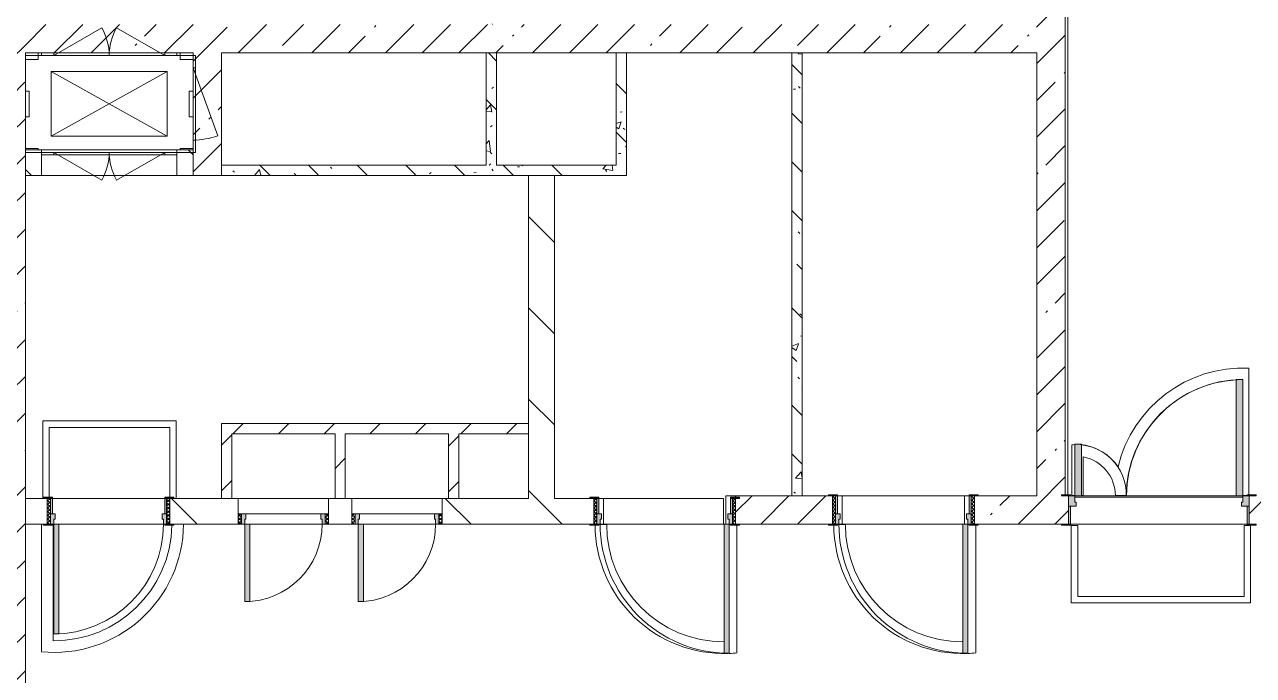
# Model space of a CAD drawing. Header units: millimetres. Extents: x 35146 to 234858, y -8553 to 29000.
# Drawn here: x 190638 to 200162, y 12229 to 17270 of the extents above; entities that cross this region are included whole.
import ezdxf

# ---------------------------------------------------------------- set-up
doc = ezdxf.new("R2010")
doc.units = ezdxf.units.MM
for name, color, linetype, lineweight, true_color in [('A-DOOR-1', 7, 'Continuous', 5, 0xaaaaaa), ('A-DOOR-2', 7, 'Continuous', 5, 0xe2e2e2), ('A-DOOR-FRAM-1', 7, 'Continuous', 5, 0xe2e2e2), ('A-DOOR-FRAM-2', 7, 'Continuous', 5, 0xaaaaaa), ('A-FLOR-1', 7, 'Continuous', 5, 0xaaaaaa), ('I-WALL-5', 7, 'Continuous', 5, 0x787878)]:
    doc.layers.add(name, color=color, linetype=linetype, lineweight=lineweight, true_color=true_color)
for name, color, linetype, lineweight in [('A-GENM-2', 7, 'Continuous', 5), ('A-WALL', 7, 'Continuous', 9), ('I-WALL-3', 7, 'Continuous', 5), ('M-EQPM', 7, 'Continuous', 5)]:
    doc.layers.add(name, color=color, linetype=linetype, lineweight=lineweight)
pattern_1 = [(45, (105674.2, 0), (-285.1231, 285.1231), []), (45, (105959.3, 0), (-285.1231, 285.1231), [504.031, -100.806, 16.764, -84.042])]
pattern_2 = [(135, (105674.2, 0), (-353.5534, -353.5534), [])]
pattern_3 = [(135, (105674.2, 0), (-377.1708, -377.1708), [533.4, -88.9, 17.78, -88.9]), (135, (105674.2, 376.94), (-377.1708, -377.1708), []), (50, (105674.2, 0), (637.6445, -55.7866), [66.675, -733.425]), (355, (105674.2, 0), (-123.3494, 668.699), [53.34, -586.74]), (100.451, (105727.3, -4.65), (514.299, 612.908), [56.665, -623.315]), (46.184, (105674.2, 177.8), (948.7764, -147.15), [100.012, -1100.137]), (96.636, (105753.3, 165.5), (830.909, 865.997), [84.998, -934.973]), (351.184, (105674.2, 177.8), (830.918, 865.988), [80.01, -880.11]), (21, (105763.1, 133.35), (530.6506, -357.9283), [66.675, -733.425]), (326, (105763.1, 133.35), (216.308, 644.6585), [53.34, -586.74]), (71.451, (105807.3, 103.5), (746.9596, 286.7243), [56.665, -623.315]), (37.5, (105674.2, 0), (10.81053, 295.9426), [16.764, -562.864, 16.764, -578.866, -588.962]), (37.5, (105674.2, 0), (10.81053, 295.9426), [-1175.258, 16.764, -572.198]), (7.5, (105674.2, 0), (233.8692, 350.6318), [16.764, -322.834, 16.764, -549.529, -224.472]), (7.5, (105674.2, 0), (233.8692, 350.6318), [-905.891, 16.764, -207.708]), (327.5, (105475.94, 0), (474.5678, -20.0513), [16.764, -205.486, 16.764, -676.656, -920.115]), (327.5, (105475.94, 0), (474.5678, -20.0513), [-915.67, 16.764, -903.351]), (317.5, (105387.04, 0), (518.4522, 88.9934), [16.764, -272.161, 16.764, -443.738, -653.415]), (317.5, (105387.04, 0), (518.4522, 88.9934), [-749.427, 16.764, -636.651])]
pattern_4 = [(45, (105674.2, 0), (-176.7767, 176.7767), [])]

# ---------------------------------------------------------------- blocks, each defined once
blk = doc.blocks.new('110_Дверь_СКБ_1Ст_Внутренняя1 - Д-8 950x2100h_охрана-V58-2_5_2_птичка')
at = {"layer": 'A-DOOR-1'}
h = blk.add_hatch(dxfattribs=at)
h.set_pattern_fill('FP_101', color=256, style=0, pattern_type=2)
h.set_pattern_definition([(135, (1826.41, 164.685), (-14.14214, -14.14214), []), (225, (1826.41, 164.685), (14.14214, -14.14214), [])])
h.paths.add_polyline_path([(487.5, 100), (462.5, 100), (462.5, -100), (487.5, -100), (487.5, -34.8)])
at = {"layer": 'A-DOOR-2'}
h = blk.add_hatch(color=256, dxfattribs=at)
h.paths.add_polyline_path([(-437.5, 100), (-437.5, 20), (-402.5, 20), (-402.5, 60), (-412.5, 60), (-416.2, 100)])
h.paths.add_polyline_path([(437.5, 100), (437.5, 60), (427.5, 60), (427.5, 20), (462.5, 20), (462.5, 100)])
at = {"layer": 'A-DOOR-FRAM-1'}
for points in [[(397.5, 950), (397.5, 100), (437.5, 100), (437.5, 950)], [(-492.5, 108), (-492.5, 100), (-422.5, 100), (-422.5, 108)], [(511.4, 108), (447.5, 108), (447.5, 100), (517.5, 100), (517.5, 108)], [(-422.5, 20), (-437.5, 20), (-437.5, -100), (-422.5, -100), (-422.5, -34.8)], [(462.5, 20), (447.5, 20), (447.5, -100), (462.5, -100), (462.5, -34.8)], [(-492.5, -100), (-492.5, -108), (-422.5, -108), (-422.5, -100)], [(517.5, -100), (447.5, -100), (447.5, -108), (517.5, -108)]]:
    blk.add_hatch(color=256, dxfattribs=at).paths.add_polyline_path(points)
at = {"layer": 'A-DOOR-FRAM-2'}
h = blk.add_hatch(dxfattribs=at)
h.set_pattern_fill('FP_102', color=256, style=0, pattern_type=2)
h.set_pattern_definition([(45, (-296.384, 164.685), (-14.1421, 14.1421), []), (135, (-296.384, 164.685), (-14.1421, -14.1421), [])])
h.paths.add_polyline_path([(-437.5, 100), (-462.5, 100), (-462.5, -100), (-437.5, -100), (-437.5, -34.8)])
at = {"layer": 'A-DOOR-1'}
for p, q in [((437.5, 950), (397.5, 950)), ((397.5, 950), (397.5, 100)), ((437.5, 100), (437.5, 950)), ((397.5, 100), (437.5, 100))]:
    blk.add_line(p, q, dxfattribs=at)
blk.add_arc((437.5, 100), 850, 90, 180, dxfattribs=at)
at = {"layer": 'A-DOOR-FRAM-2'}
for p, q in [((-422.5, 108), (-492.5, 108)), ((-492.5, 108), (-492.5, 100)), ((-492.5, 100), (-422.5, 100)), ((-437.5, 100), (-462.5, 100)), ((-462.5, 100), (-462.5, -100)), ((-412.5, 100), (-437.5, 100)), ((-437.5, 100), (-437.5, 20)), ((-437.5, -100), (-437.5, 100)), ((-422.5, 100), (-437.5, 100)), ((-437.5, 100), (-437.5, 99)), ((-437.5, 99), (-422.5, 99)), ((-422.5, 100), (-422.5, 108)), ((-422.5, 99), (-422.5, 100)), ((-412.5, 60), (-412.5, 100)), ((437.5, 100), (437.5, 60)), ((462.5, 100), (437.5, 100)), ((517.5, 108), (447.5, 108)), ((447.5, 108), (447.5, 100)), ((462.5, 100), (447.5, 100)), ((447.5, 100), (447.5, 99)), ((447.5, 100), (517.5, 100)), ((447.5, 99), (462.5, 99)), ((462.5, 20), (462.5, 100)), ((487.5, 100), (462.5, 100)), ((462.5, 100), (462.5, -100)), ((462.5, 99), (462.5, 100)), ((487.5, -100), (487.5, 100)), ((517.5, 100), (517.5, 108)), ((-437.5, 20), (-402.5, 20)), ((-422.5, 20), (-437.5, 20)), ((-437.5, 20), (-437.5, -100)), ((-422.5, -100), (-422.5, 20)), ((-402.5, 60), (-412.5, 60)), ((-402.5, 20), (-402.5, 60)), ((437.5, 60), (427.5, 60)), ((427.5, 60), (427.5, 20)), ((427.5, 20), (462.5, 20)), ((462.5, 20), (447.5, 20)), ((447.5, 20), (447.5, -100)), ((462.5, -100), (462.5, 20)), ((-422.5, -100), (-492.5, -100)), ((-492.5, -100), (-492.5, -108)), ((-492.5, -108), (-422.5, -108)), ((-462.5, -100), (-437.5, -100)), ((-437.5, -100), (-422.5, -100)), ((-422.5, -108), (-422.5, -100)), ((447.5, -100), (462.5, -100)), ((517.5, -100), (447.5, -100)), ((447.5, -100), (447.5, -108)), ((447.5, -108), (517.5, -108)), ((462.5, -100), (487.5, -100)), ((517.5, -108), (517.5, -100))]:
    blk.add_line(p, q, dxfattribs=at)
blk = doc.blocks.new('DOR_Проход в стене_Прямоугольный - 1050x1150 EI30-23344994-2_5_2_птичка')
at = {"layer": 'A-DOOR-1'}
for p, q in [((525, 100), (-525, 100)), ((525, -100), (-525, -100))]:
    blk.add_line(p, q, dxfattribs=at)
blk = doc.blocks.new('110_Дверь_СКБ_2Ст - Д-1_л_Лестничная клетка EIS60 2-32142534-2_5_2_птичка')
at = {"layer": 'A-DOOR-2'}
for points in [[(662.5, 110), (662.5, 1010), (612.5, 1010), (612.5, 110)], [(-587.5, 510), (-637.5, 510), (-637.5, 110), (-587.5, 110), (-587.5, 433.2)], [(712.5, 30), (697.5, 30), (697.5, -110), (712.5, -110), (712.5, -30.6)]]:
    blk.add_hatch(color=256, dxfattribs=at).paths.add_polyline_path(points)
h = blk.add_hatch(color=256, dxfattribs=at)
h.paths.add_polyline_path([(712.5, 110), (662.5, 110), (662.5, 60), (652.5, 60), (652.5, 30), (712.5, 30)])
h.paths.add_polyline_path([(-627.5, 30), (-627.5, 60), (-637.5, 60), (-637.5, 110), (-687.5, 110), (-687.5, 30)])
at = {"layer": 'A-DOOR-FRAM-1'}
for points in [[(-672.5, 110), (-672.5, 118), (-742.5, 118), (-742.5, 110)], [(767.5, 110), (767.5, 118), (697.5, 118), (697.5, 110)], [(-672.5, 30), (-687.5, 30), (-687.5, -110), (-672.5, -110), (-672.5, -30.6)], [(-672.5, -110), (-742.5, -110), (-742.5, -118), (-672.5, -118)], [(767.5, -118), (767.5, -110), (697.5, -110), (697.5, -118)]]:
    blk.add_hatch(color=256, dxfattribs=at).paths.add_polyline_path(points)
at = {"layer": 'A-DOOR-1'}
for p, q in [((662.5, 1010), (612.5, 1010)), ((612.5, 1010), (612.5, 110)), ((662.5, 110), (662.5, 1010)), ((-637.5, 510), (-637.5, 110)), ((-587.5, 510), (-637.5, 510)), ((-587.5, 110), (-587.5, 510)), ((-637.5, 110), (-587.5, 110)), ((612.5, 110), (662.5, 110))]:
    blk.add_line(p, q, dxfattribs=at)
for centre, radius, start, end in [((662.5, 110), 900, 90, 180), ((-637.5, 110), 400, 360, 90)]:
    blk.add_arc(centre, radius, start, end, dxfattribs=at)
at = {"layer": 'A-DOOR-FRAM-2'}
for p, q in [((-672.5, 118), (-742.5, 118)), ((-742.5, 118), (-742.5, 110)), ((-742.5, 110), (-672.5, 110)), ((-637.5, 110), (-687.5, 110)), ((-687.5, 110), (-687.5, 30)), ((-672.5, 110), (-672.5, 118)), ((-637.5, 60), (-637.5, 110)), ((662.5, 110), (662.5, 60)), ((712.5, 110), (662.5, 110)), ((767.5, 118), (697.5, 118)), ((697.5, 118), (697.5, 110)), ((697.5, 110), (767.5, 110)), ((712.5, 30), (712.5, 110)), ((767.5, 110), (767.5, 118)), ((-687.5, 30), (-627.5, 30)), ((-672.5, 30), (-687.5, 30)), ((-687.5, 30), (-687.5, -110)), ((-672.5, -110), (-672.5, 30)), ((-627.5, 60), (-637.5, 60)), ((-627.5, 30), (-627.5, 60)), ((662.5, 60), (652.5, 60)), ((652.5, 60), (652.5, 30)), ((652.5, 30), (712.5, 30)), ((712.5, 30), (697.5, 30)), ((697.5, 30), (697.5, -110)), ((712.5, -110), (712.5, 30)), ((-672.5, -110), (-742.5, -110)), ((-742.5, -110), (-742.5, -118)), ((-742.5, -118), (-672.5, -118)), ((-687.5, -110), (-672.5, -110)), ((-672.5, -118), (-672.5, -110)), ((697.5, -110), (712.5, -110)), ((767.5, -110), (697.5, -110)), ((697.5, -110), (697.5, -118)), ((697.5, -118), (767.5, -118)), ((767.5, -118), (767.5, -110))]:
    blk.add_line(p, q, dxfattribs=at)
blk = doc.blocks.new('110_Дверь_СКБ_1Ст_Внутренняя1 - Д-3 _п_ 1100x2100h_много всего-32102842-2_5_2_птичка')
at = {"layer": 'A-DOOR-1'}
h = blk.add_hatch(dxfattribs=at)
h.set_pattern_fill('FP_126', color=256, style=0, pattern_type=2)
h.set_pattern_definition([(135, (1751.41, 174.685), (-14.14214, -14.14214), []), (225, (1751.41, 174.685), (14.14214, -14.14214), [])])
h.paths.add_polyline_path([(562.5, 110), (537.5, 110), (537.5, -110), (562.5, -110), (562.5, -24.8)])
at = {"layer": 'A-DOOR-2'}
h = blk.add_hatch(color=256, dxfattribs=at)
h.paths.add_polyline_path([(512.5, 110), (512.5, 70), (502.5, 70), (502.5, 30), (537.5, 30), (537.5, 110)])
h.paths.add_polyline_path([(-487.5, 110), (-512.5, 110), (-512.5, 30), (-477.5, 30), (-477.5, 70), (-487.5, 70)])
at = {"layer": 'A-DOOR-FRAM-1'}
for points in [[(-487.5, 1110), (-487.5, 110), (-447.5, 110), (-447.5, 1110)], [(-567.5, 118), (-567.5, 110), (-497.5, 110), (-497.5, 118)], [(592.5, 118), (522.5, 118), (522.5, 110), (592.5, 110)], [(-497.5, 30), (-512.5, 30), (-512.5, -110), (-497.5, -110), (-497.5, -24.8)], [(537.5, 30), (522.5, 30), (522.5, -110), (537.5, -110), (537.5, -24.8)], [(-567.5, -110), (-567.5, -118), (-497.5, -118), (-497.5, -110)], [(592.5, -110), (522.5, -110), (522.5, -118), (592.5, -118)]]:
    blk.add_hatch(color=256, dxfattribs=at).paths.add_polyline_path(points)
at = {"layer": 'A-DOOR-FRAM-2'}
h = blk.add_hatch(dxfattribs=at)
h.set_pattern_fill('FP_127', color=256, style=0, pattern_type=2)
h.set_pattern_definition([(45, (-371.384, 174.685), (-14.1421, 14.1421), []), (135, (-371.384, 174.685), (-14.1421, -14.1421), [])])
h.paths.add_polyline_path([(-512.5, 110), (-537.5, 110), (-537.5, -110), (-512.5, -110), (-512.5, -24.8)])
at = {"layer": 'A-DOOR-1'}
for p, q in [((-487.5, 1110), (-487.5, 110)), ((-447.5, 1110), (-487.5, 1110)), ((-447.5, 110), (-447.5, 1110)), ((-487.5, 110), (-447.5, 110))]:
    blk.add_line(p, q, dxfattribs=at)
blk.add_arc((-487.5, 110), 1000, 360, 90, dxfattribs=at)
at = {"layer": 'A-DOOR-FRAM-2'}
for p, q in [((-497.5, 118), (-567.5, 118)), ((-567.5, 118), (-567.5, 110)), ((-567.5, 110), (-497.5, 110)), ((-512.5, 110), (-537.5, 110)), ((-537.5, 110), (-537.5, -110)), ((-487.5, 110), (-512.5, 110)), ((-512.5, 110), (-512.5, 30)), ((-512.5, -110), (-512.5, 110)), ((-497.5, 110), (-512.5, 110)), ((-512.5, 110), (-512.5, 109)), ((-512.5, 109), (-497.5, 109)), ((-497.5, 110), (-497.5, 118)), ((-497.5, 109), (-497.5, 110)), ((-487.5, 70), (-487.5, 110)), ((512.5, 110), (512.5, 70)), ((537.5, 110), (512.5, 110)), ((592.5, 118), (522.5, 118)), ((522.5, 118), (522.5, 110)), ((537.5, 110), (522.5, 110)), ((522.5, 110), (522.5, 109)), ((522.5, 110), (592.5, 110)), ((522.5, 109), (537.5, 109)), ((537.5, 30), (537.5, 110)), ((562.5, 110), (537.5, 110)), ((537.5, 110), (537.5, -110)), ((537.5, 109), (537.5, 110)), ((562.5, -110), (562.5, 110)), ((592.5, 110), (592.5, 118)), ((-512.5, 30), (-477.5, 30)), ((-497.5, 30), (-512.5, 30)), ((-512.5, 30), (-512.5, -110)), ((-497.5, -110), (-497.5, 30)), ((-477.5, 70), (-487.5, 70)), ((-477.5, 30), (-477.5, 70)), ((512.5, 70), (502.5, 70)), ((502.5, 70), (502.5, 30)), ((502.5, 30), (537.5, 30)), ((537.5, 30), (522.5, 30)), ((522.5, 30), (522.5, -110)), ((537.5, -110), (537.5, 30)), ((-497.5, -110), (-567.5, -110)), ((-567.5, -110), (-567.5, -118)), ((-567.5, -118), (-497.5, -118)), ((-537.5, -110), (-512.5, -110)), ((-512.5, -110), (-497.5, -110)), ((-497.5, -118), (-497.5, -110)), ((522.5, -110), (537.5, -110)), ((592.5, -110), (522.5, -110)), ((522.5, -110), (522.5, -118)), ((522.5, -118), (592.5, -118)), ((537.5, -110), (562.5, -110)), ((592.5, -118), (592.5, -110))]:
    blk.add_line(p, q, dxfattribs=at)
blk = doc.blocks.new('110_Дверь_СКБ_1Ст_Внутренняя1 - Д-3 _п_ 1100x2100h_много всего-32102838-2_5_2_птичка')
at = {"layer": 'A-DOOR-1'}
h = blk.add_hatch(dxfattribs=at)
h.set_pattern_fill('FP_103', color=256, style=0, pattern_type=2)
h.set_pattern_definition([(135, (1751.41, 164.685), (-14.14214, -14.14214), []), (225, (1751.41, 164.685), (14.14214, -14.14214), [])])
h.paths.add_polyline_path([(562.5, 100), (537.5, 100), (537.5, -100), (562.5, -100), (562.5, -34.8)])
at = {"layer": 'A-DOOR-2'}
h = blk.add_hatch(color=256, dxfattribs=at)
h.paths.add_polyline_path([(512.5, 100), (512.5, 60), (502.5, 60), (502.5, 20), (537.5, 20), (537.5, 100)])
h.paths.add_polyline_path([(-487.5, 100), (-512.5, 100), (-512.5, 20), (-477.5, 20), (-477.5, 60), (-487.5, 60)])
at = {"layer": 'A-DOOR-FRAM-1'}
for points in [[(-487.5, 1100), (-487.5, 100), (-447.5, 100), (-447.5, 1100)], [(-567.5, 108), (-567.5, 100), (-497.5, 100), (-497.5, 108)], [(592.5, 108), (522.5, 108), (522.5, 100), (592.5, 100)], [(-497.5, 20), (-512.5, 20), (-512.5, -100), (-497.5, -100), (-497.5, -34.8)], [(537.5, 20), (522.5, 20), (522.5, -100), (537.5, -100), (537.5, -34.8)], [(-567.5, -100), (-567.5, -108), (-497.5, -108), (-497.5, -100)], [(592.5, -100), (522.5, -100), (522.5, -108), (592.5, -108)]]:
    blk.add_hatch(color=256, dxfattribs=at).paths.add_polyline_path(points)
at = {"layer": 'A-DOOR-FRAM-2'}
h = blk.add_hatch(dxfattribs=at)
h.set_pattern_fill('FP_104', color=256, style=0, pattern_type=2)
h.set_pattern_definition([(45, (-371.384, 164.685), (-14.1421, 14.1421), []), (135, (-371.384, 164.685), (-14.1421, -14.1421), [])])
h.paths.add_polyline_path([(-512.5, 100), (-537.5, 100), (-537.5, -100), (-512.5, -100), (-512.5, -34.8)])
at = {"layer": 'A-DOOR-1'}
for p, q in [((-487.5, 1100), (-487.5, 100)), ((-447.5, 1100), (-487.5, 1100)), ((-447.5, 100), (-447.5, 1100)), ((-487.5, 100), (-447.5, 100))]:
    blk.add_line(p, q, dxfattribs=at)
blk.add_arc((-487.5, 100), 1000, 360, 90, dxfattribs=at)
at = {"layer": 'A-DOOR-FRAM-2'}
for p, q in [((-497.5, 108), (-567.5, 108)), ((-567.5, 108), (-567.5, 100)), ((-567.5, 100), (-497.5, 100)), ((-512.5, 100), (-537.5, 100)), ((-537.5, 100), (-537.5, -100)), ((-487.5, 100), (-512.5, 100)), ((-512.5, 100), (-512.5, 20)), ((-512.5, -100), (-512.5, 100)), ((-497.5, 100), (-512.5, 100)), ((-512.5, 100), (-512.5, 99)), ((-512.5, 99), (-497.5, 99)), ((-497.5, 100), (-497.5, 108)), ((-497.5, 99), (-497.5, 100)), ((-487.5, 60), (-487.5, 100)), ((512.5, 100), (512.5, 60)), ((537.5, 100), (512.5, 100)), ((592.5, 108), (522.5, 108)), ((522.5, 108), (522.5, 100)), ((537.5, 100), (522.5, 100)), ((522.5, 100), (522.5, 99)), ((522.5, 100), (592.5, 100)), ((522.5, 99), (537.5, 99)), ((537.5, 20), (537.5, 100)), ((562.5, 100), (537.5, 100)), ((537.5, 100), (537.5, -100)), ((537.5, 99), (537.5, 100)), ((562.5, -100), (562.5, 100)), ((592.5, 100), (592.5, 108)), ((-512.5, 20), (-477.5, 20)), ((-497.5, 20), (-512.5, 20)), ((-512.5, 20), (-512.5, -100)), ((-497.5, -100), (-497.5, 20)), ((-477.5, 60), (-487.5, 60)), ((-477.5, 20), (-477.5, 60)), ((512.5, 60), (502.5, 60)), ((502.5, 60), (502.5, 20)), ((502.5, 20), (537.5, 20)), ((537.5, 20), (522.5, 20)), ((522.5, 20), (522.5, -100)), ((537.5, -100), (537.5, 20)), ((-497.5, -100), (-567.5, -100)), ((-567.5, -100), (-567.5, -108)), ((-567.5, -108), (-497.5, -108)), ((-537.5, -100), (-512.5, -100)), ((-512.5, -100), (-497.5, -100)), ((-497.5, -108), (-497.5, -100)), ((522.5, -100), (537.5, -100)), ((592.5, -100), (522.5, -100)), ((522.5, -100), (522.5, -108)), ((522.5, -108), (592.5, -108)), ((537.5, -100), (562.5, -100)), ((592.5, -108), (592.5, -100))]:
    blk.add_line(p, q, dxfattribs=at)
blk = doc.blocks.new('160_Подъемник - 160_Подъемник-23521422-2_5_2_птичка')
at = {"layer": 'A-GENM-2'}
for p, q in [((220, 0), (592.4, 215)), ((220, 0), (592.4, 215)), ((1080, 0), (707.6, 215)), ((1080, 0), (707.6, 215)), ((-20, -95), (-20, 0)), ((-20, 0), (0, 0)), ((0, 0), (0, -95)), ((220, 20), (125, 20)), ((125, 20), (125, 0)), ((220, 20), (125, 20)), ((125, 20), (125, 0)), ((220, 0), (220, 20)), ((1080, 20), (220, 20)), ((220, 20), (1080, 20)), ((220, 0), (220, 20)), ((1080, 20), (220, 20)), ((220, 20), (1080, 20)), ((1080, 0), (1080, 20)), ((1080, 20), (1175, 20)), ((1080, 0), (1080, 20)), ((1080, 20), (1175, 20)), ((1175, 20), (1175, 0)), ((1175, 20), (1175, 0)), ((0, -95), (-20, -95)), ((-20, -95), (-20, -655)), ((-20, -655), (-20, -95)), ((125, 0), (220, 0)), ((125, 0), (220, 0)), ((1175, 0), (1080, 0)), ((1175, 0), (1080, 0)), ((0, -655), (-191.5, -128.8)), ((0, -655), (-20, -655)), ((-20, -655), (-20, -750)), ((0, -750), (0, -655)), ((-20, -750), (0, -750)), ((125, -770), (125, -750)), ((125, -750), (220, -750)), ((125, -770), (125, -750)), ((125, -750), (220, -750)), ((220, -750), (220, -770)), ((220, -750), (592.4, -965)), ((220, -750), (220, -770)), ((220, -750), (592.4, -965)), ((1080, -750), (707.6, -965)), ((1080, -750), (707.6, -965)), ((1080, -750), (1080, -770)), ((1175, -750), (1080, -750)), ((1080, -750), (1080, -770)), ((1175, -750), (1080, -750)), ((1175, -770), (1175, -750)), ((1175, -770), (1175, -750)), ((220, -770), (125, -770)), ((220, -770), (125, -770)), ((1080, -770), (220, -770)), ((220, -770), (1080, -770)), ((220, -770), (792, -770)), ((1080, -770), (508, -770)), ((1080, -770), (1175, -770)), ((1080, -770), (1175, -770))]:
    blk.add_line(p, q, dxfattribs=at)
for centre, radius, start, end in [((220, 0), 430, 0, 30), ((220, 0), 430, 0, 30), ((1080, 0), 430, 150, 180), ((1080, 0), 430, 150, 180), ((0, -655), 560, 90, 110), ((220, -750), 430, 330, 0), ((220, -750), 430, 330, 0), ((1080, -750), 430, 180, 210), ((1080, -750), 430, 180, 210)]:
    blk.add_arc(centre, radius, start, end, dxfattribs=at)
at = {"layer": 'M-EQPM'}
for p, q in [((1300, 0), (0, 0)), ((0, 0), (0, -750)), ((1300, -750), (1300, 0)), ((1100, -625), (200, -125)), ((200, -625), (1100, -125)), ((1100, -125), (200, -125)), ((200, -125), (200, -625)), ((1100, -625), (1100, -125)), ((200, -625), (1100, -625)), ((0, -750), (1300, -750))]:
    blk.add_line(p, q, dxfattribs=at)
blk = doc.blocks.new('Закладная деталь приямка - 200_100-20924312-2_5_2_птичка')
at = {"layer": 'M-EQPM'}
for p, q in [((85000, 16755), (84970, 16755)), ((85000, 16755), (84970, 16755)), ((85000, 16555), (85000, 16755)), ((85000, 16755), (85000, 16555)), ((84970, 16555), (85000, 16555)), ((85000, 16555), (84970, 16555))]:
    blk.add_line(p, q, dxfattribs=at)
blk = doc.blocks.new('Закладная деталь приямка - 200_100-V119-2_5_2_птичка')
at = {"layer": 'M-EQPM'}
for p, q in [((86240, 16755), (86240, 16555)), ((86240, 16555), (86240, 16755)), ((86270, 16755), (86240, 16755)), ((86240, 16755), (86270, 16755)), ((86240, 16555), (86270, 16555)), ((86240, 16555), (86270, 16555))]:
    blk.add_line(p, q, dxfattribs=at)
blk = doc.blocks.new('Закладная деталь приямка - 150_100-20924311-2_5_2_птичка')
at = {"layer": 'M-EQPM'}
for p, q in [((85070, 17050), (85070, 17000)), ((85070, 17050), (85070, 17000)), ((84970, 17000), (85070, 17000)), ((85070, 17000), (84970, 17000))]:
    blk.add_line(p, q, dxfattribs=at)
blk = doc.blocks.new('Закладная деталь приямка - 150_100-V120-2_5_2_птичка')
at = {"layer": 'M-EQPM'}
for p, q in [((86170, 17000), (86170, 17050)), ((86170, 17000), (86170, 17050)), ((86270, 17000), (86170, 17000)), ((86170, 17000), (86270, 17000))]:
    blk.add_line(p, q, dxfattribs=at)
blk = doc.blocks.new('Закладная деталь приямка - 150_100-V121-2_5_2_птичка')
at = {"layer": 'M-EQPM'}
for p, q in [((86270, 16310), (86170, 16310)), ((86170, 16310), (86270, 16310)), ((86170, 16310), (86170, 16300)), ((86170, 16310), (86170, 16300))]:
    blk.add_line(p, q, dxfattribs=at)
blk = doc.blocks.new('Закладная деталь приямка - 150_100-V122-2_5_2_птичка')
at = {"layer": 'M-EQPM'}
for p, q in [((85070, 16310), (84970, 16310)), ((84970, 16310), (85070, 16310)), ((85070, 16300), (85070, 16310)), ((85070, 16310), (85070, 16300))]:
    blk.add_line(p, q, dxfattribs=at)
blk = doc.blocks.new('110_Дверь_СКБ_1Ст - д-18 700x2100h_Технический шкаф ЭОМ и СС-V133-2_5_2_птичка')
at = {"layer": 'A-DOOR-1'}
h = blk.add_hatch(dxfattribs=at)
h.set_pattern_fill('FP_161', color=256, style=0, pattern_type=2)
h.set_pattern_definition([(135, (1951.41, 164.685), (-14.14214, -14.14214), []), (225, (1951.41, 164.685), (14.14214, -14.14214), [])])
h.paths.add_polyline_path([(362.5, 100), (337.5, 100), (337.5, 20), (362.5, 20)])
at = {"layer": 'A-DOOR-2'}
h = blk.add_hatch(color=256, dxfattribs=at)
h.paths.add_polyline_path([(312.5, 100), (312.5, 60), (302.5, 60), (302.5, 20), (337.5, 20), (337.5, 100)])
h.paths.add_polyline_path([(-287.5, 100), (-312.5, 100), (-312.5, 20), (-277.5, 20), (-277.5, 60), (-287.5, 60)])
at = {"layer": 'A-DOOR-FRAM-1'}
blk.add_hatch(color=256, dxfattribs=at).paths.add_polyline_path([(272.5, 700), (272.5, 100), (312.5, 100), (312.5, 700)])
at = {"layer": 'A-DOOR-FRAM-2'}
h = blk.add_hatch(dxfattribs=at)
h.set_pattern_fill('FP_162', color=256, style=0, pattern_type=2)
h.set_pattern_definition([(45, (-171.384, 164.685), (-14.1421, 14.1421), []), (135, (-171.384, 164.685), (-14.1421, -14.1421), [])])
h.paths.add_polyline_path([(-312.5, 100), (-337.5, 100), (-337.5, 20), (-312.5, 20)])
at = {"layer": 'A-DOOR-1'}
for p, q in [((312.5, 700), (272.5, 700)), ((272.5, 700), (272.5, 100)), ((312.5, 100), (312.5, 700)), ((272.5, 100), (312.5, 100))]:
    blk.add_line(p, q, dxfattribs=at)
blk.add_arc((312.5, 100), 600, 90, 180, dxfattribs=at)
at = {"layer": 'A-DOOR-FRAM-2'}
for p, q in [((-312.5, 100), (-337.5, 100)), ((-337.5, 100), (-337.5, 20)), ((-287.5, 100), (-312.5, 100)), ((-312.5, 100), (-312.5, 20)), ((-312.5, 20), (-312.5, 100)), ((-287.5, 60), (-287.5, 100)), ((-287.5, 100), (272.5, 100)), ((312.5, 100), (312.5, 60)), ((337.5, 100), (312.5, 100)), ((337.5, 20), (337.5, 100)), ((362.5, 100), (337.5, 100)), ((337.5, 100), (337.5, 20)), ((362.5, 20), (362.5, 100)), ((-337.5, 20), (-312.5, 20)), ((-312.5, 20), (-277.5, 20)), ((-277.5, 60), (-287.5, 60)), ((-277.5, 20), (-277.5, 60)), ((302.5, 20), (-277.5, 20)), ((312.5, 60), (302.5, 60)), ((302.5, 60), (302.5, 20)), ((302.5, 20), (337.5, 20)), ((337.5, 20), (362.5, 20))]:
    blk.add_line(p, q, dxfattribs=at)

msp = doc.modelspace()

# ---------------------------------------------------------------- hatches: boundary and pattern name
at = {"layer": 'I-WALL-3'}
h = msp.add_hatch(dxfattribs=at)
h.set_pattern_fill('FP_96', color=256, style=0, pattern_type=2)
h.set_pattern_definition(pattern_1)
h.paths.add_polyline_path([(198674.2, 13400), (198704.2, 13400), (198704.2, 13620), (198674.2, 13620), (198674.3, 13628), (198704.2, 13628), (198704.2, 21550), (198484.2, 21550), (198484.2, 13400)])
h = msp.add_hatch(dxfattribs=at)
h.set_pattern_fill('FP_96', color=256, style=0, pattern_type=2)
h.set_pattern_definition(pattern_1)
h.paths.add_polyline_path([(190644.2, 16300), (190644.2, 17270), (190534.2, 17270), (190534.2, 16300)])
h = msp.add_hatch(dxfattribs=at)
h.set_pattern_fill('FP_96', color=256, style=0, pattern_type=2)
h.set_pattern_definition(pattern_1)
h.paths.add_polyline_path([(191944.2, 17050), (192164.2, 17050), (192164.2, 17270), (190644.2, 17270), (190644.2, 17050), (191717.9, 17050)])
h = msp.add_hatch(dxfattribs=at)
h.set_pattern_fill('FP_96', color=256, style=0, pattern_type=2)
h.set_pattern_definition(pattern_1)
h.paths.add_polyline_path([(198484.2, 17050), (198484.2, 17270), (192164.2, 17270), (192164.2, 17050), (197283, 17050)])
h = msp.add_hatch(dxfattribs=at)
h.set_pattern_fill('FP_96', color=256, style=0, pattern_type=2)
h.set_pattern_definition(pattern_1)
h.paths.add_polyline_path([(192164.2, 16100), (192164.2, 17050), (191944.2, 17050), (191944.2, 16100)])
h = msp.add_hatch(dxfattribs=at)
h.set_pattern_fill('FP_96', color=256, style=0, pattern_type=2)
h.set_pattern_definition(pattern_1)
h.paths.add_polyline_path([(190534.2, 10400), (190644.2, 10400), (190644.2, 16300), (190534.2, 16300), (190534.2, 10642.6)])
h = msp.add_hatch(dxfattribs=at)
h.set_pattern_fill('FP_99', color=256, style=0, pattern_type=2)
h.set_pattern_definition(pattern_2)
h.paths.add_polyline_path([(190644.2, 16100), (190769.2, 16100), (190769.2, 16300), (190644.2, 16300)])
h.paths.add_polyline_path([(191944.2, 16100), (191944.2, 16300), (191819.2, 16300), (191819.2, 16100)])
h = msp.add_hatch(dxfattribs=at)
h.set_pattern_fill('FP_99', color=256, style=0, pattern_type=2)
h.set_pattern_definition(pattern_2)
h.paths.add_polyline_path([(194744.2, 13600), (194744.2, 16100), (194544.2, 16100), (194544.2, 13600)])
h = msp.add_hatch(dxfattribs=at)
h.set_pattern_fill('FP_100', color=256, style=0, pattern_type=2)
h.set_pattern_definition(pattern_4)
h.paths.add_polyline_path([(192244.2, 13600), (192244.2, 14180), (192164.2, 14180), (192164.2, 13600)])
h = msp.add_hatch(dxfattribs=at)
h.set_pattern_fill('FP_100', color=256, style=0, pattern_type=2)
h.set_pattern_definition(pattern_4)
h.paths.add_polyline_path([(193572.9, 14100), (194544.2, 14100), (194544.2, 14180), (192244.2, 14180), (192244.2, 14100), (193124.2, 14100)])
h = msp.add_hatch(dxfattribs=at)
h.set_pattern_fill('FP_100', color=256, style=0, pattern_type=2)
h.set_pattern_definition(pattern_4)
h.paths.add_polyline_path([(193124.2, 13600), (193124.2, 14100), (193044.2, 14100), (193044.2, 13600)])
h = msp.add_hatch(dxfattribs=at)
h.set_pattern_fill('FP_100', color=256, style=0, pattern_type=2)
h.set_pattern_definition(pattern_4)
h.paths.add_polyline_path([(194004.2, 13600), (194004.2, 14100), (193924.2, 14100), (193924.2, 13600)])
h = msp.add_hatch(dxfattribs=at)
h.set_pattern_fill('FP_96', color=256, style=0, pattern_type=2)
h.set_pattern_definition(pattern_1)
h.paths.add_polyline_path([(196179.2, 13400), (196899.2, 13400), (196899.2, 13620), (196149.2, 13620), (196149.2, 13608), (196179.2, 13608), (196179.2, 13600), (196149.2, 13600), (196149.2, 13400)])
h.paths.add_polyline_path([(198210.5, 13400), (198484.2, 13400), (198484.2, 13620), (197999.2, 13620), (197999.2, 13400), (198029.2, 13400)])
h = msp.add_hatch(dxfattribs=at)
h.set_pattern_fill('FP_96', color=256, style=0, pattern_type=2)
h.set_pattern_definition(pattern_1)
h.paths.add_polyline_path([(200184.2, 13400), (200474.2, 13400), (200474.2, 13620), (200129.2, 13620), (200129.2, 13400)])
h.paths.add_polyline_path([(198704.2, 13400), (198729.2, 13400), (198729.2, 13620), (198704.2, 13620), (198704.2, 13534.8)])
h = msp.add_hatch(dxfattribs=at)
h.set_pattern_fill('FP_99', color=256, style=0, pattern_type=2)
h.set_pattern_definition(pattern_2)
h.paths.add_polyline_path([(190784.2, 13400), (190814.2, 13400), (190814.2, 13600), (190644.2, 13600), (190644.2, 13400)])
h.paths.add_polyline_path([(191794.2, 13400), (192294.2, 13400), (192294.2, 13600), (191764.2, 13600), (191764.2, 13400)])
h.paths.add_polyline_path([(192994.2, 13400), (193174.2, 13400), (193174.2, 13600), (192994.2, 13600), (192994.2, 13480)])
h = msp.add_hatch(dxfattribs=at)
h.set_pattern_fill('FP_99', color=256, style=0, pattern_type=2)
h.set_pattern_definition(pattern_2)
h.paths.add_polyline_path([(194500.4, 13400), (195049.2, 13400), (195049.2, 13600), (193874.2, 13600), (193874.2, 13400)])
at = {"layer": 'I-WALL-5'}
h = msp.add_hatch(dxfattribs=at)
h.set_pattern_fill('FP_109', color=256, style=0, pattern_type=2)
h.set_pattern_definition(pattern_3)
h.paths.add_polyline_path([(194295.9, 16180), (194295.9, 17050), (194215.9, 17050), (194215.9, 16180)])
h.paths.add_polyline_path([(194295.9, 17270), (194295.9, 21235.8), (194215.9, 21235.8), (194215.9, 17270)])
h = msp.add_hatch(dxfattribs=at)
h.set_pattern_fill('FP_109', color=256, style=0, pattern_type=2)
h.set_pattern_definition(pattern_3)
h.paths.add_polyline_path([(195304.2, 16180), (195304.2, 17050), (195224.2, 17050), (195224.2, 16180)])
h = msp.add_hatch(dxfattribs=at)
h.set_pattern_fill('FP_109', color=256, style=0, pattern_type=2)
h.set_pattern_definition(pattern_3)
h.paths.add_polyline_path([(196664.9, 13620), (196664.9, 17050), (196584.9, 17050), (196584.9, 13620)])
h = msp.add_hatch(dxfattribs=at)
h.set_pattern_fill('FP_109', color=256, style=0, pattern_type=2)
h.set_pattern_definition(pattern_3)
h.paths.add_polyline_path([(195304.2, 16100), (195304.2, 16180), (192164.2, 16180), (192164.2, 16100), (194744.2, 16100)])

# ---------------------------------------------------------------- linework, layer by layer
at = {"layer": 'A-FLOR-1'}
for p, q in [((198724.2, 21130), (198724.2, 13628)), ((200127.8, 13628), (200127.8, 14609.2)), ((190778.9, 14200), (190778.9, 13600)), ((191814.2, 14200), (190778.9, 14200)), ((191814.2, 13600), (191814.2, 14200)), ((190828.9, 13608), (190828.9, 14150)), ((190828.9, 14150), (191764.2, 14150)), ((191764.2, 14150), (191764.2, 13608)), ((198753.7, 14014.7), (198753.7, 13621.1)), ((198843.7, 13621.1), (198843.7, 13920.9)), ((196074.2, 13620), (196149.2, 13620)), ((196939.2, 13620), (196974.2, 13620)), ((196974.2, 13620), (196974.2, 13400)), ((197924.2, 13400), (197924.2, 13620)), ((197924.2, 13620), (197959.2, 13620)), ((198753.7, 13621.1), (198779.2, 13621.1)), ((198829.2, 13621.1), (198843.7, 13621.1)), ((199092.2, 13621.1), (199175.3, 13621.1)), ((200079.2, 13621.1), (200114.2, 13621.1)), ((195089.2, 13600), (195124.2, 13600)), ((195124.2, 13600), (195124.2, 13400)), ((198779.2, 13610), (200079.2, 13610)), ((190769.9, 13400), (190769.9, 12412.1)), ((190859.9, 12497.2), (190859.9, 13400)), ((195149.7, 13397), (195089.2, 13397)), ((196059.2, 13400), (195099.2, 13400)), ((196109.2, 13398), (196099.2, 13398)), ((196159.7, 12403), (196159.7, 13392)), ((196999.7, 13397), (196939.2, 13397)), ((196974.2, 13400), (197909.2, 13400)), ((197959.2, 13398), (197949.2, 13398)), ((198009.7, 12403), (198009.7, 13392)), ((198800.9, 13390.8), (198750.9, 13390.8)), ((198750.9, 13390.8), (198750.9, 12790.8)), ((198800.9, 12840.8), (198800.9, 13390.8)), ((200140.2, 13390.8), (200090.2, 13390.8)), ((200090.2, 13390.8), (200090.2, 12840.8)), ((200140.2, 12790.8), (200140.2, 13390.8)), ((198750.9, 12790.8), (200140.2, 12790.8)), ((200090.2, 12840.8), (198800.9, 12840.8))]:
    msp.add_line(p, q, dxfattribs=at)
for centre, radius, start, end in [((200085.2, 13610.1), 1000, 87.56236, 166.45029), ((200085.2, 13610.1), 910, 93.53335, 179.3074), ((198787.2, 13621.1), 395, 91.16729, 94.87345), ((198787.2, 13621.1), 395, 34.42231, 83.89083), ((198787.2, 13621.1), 305, 360, 79.33549), ((190869.9, 13407.1), 1000, 264.26083, 359.59239), ((190869.9, 13407.1), 910, 269.37036, 359.04725), ((196059.7, 13398), 1000, 180.34644, 271.81103), ((196059.7, 13398), 910, 180.06296, 269.96818), ((197909.7, 13398), 1000, 180.34644, 271.81103), ((197909.7, 13398), 910, 180.06296, 269.96818), ((196059.7, 13398), 1000, 272.26817, 275.73917), ((197909.7, 13398), 1000, 272.26817, 275.73917)]:
    msp.add_arc(centre, radius, start, end, dxfattribs=at)
at = {"layer": 'A-WALL'}
for p, q in [((194295.9, 17050), (194215.9, 17050)), ((195304.2, 17050), (195224.2, 17050)), ((196664.9, 17050), (196584.9, 17050)), ((190644.2, 16300), (190644.2, 16100)), ((192164.2, 16180), (192164.2, 16100)), ((194744.2, 16100), (194544.2, 16100)), ((194544.2, 14100), (194544.2, 14180)), ((196584.9, 13620), (196664.9, 13620)), ((190644.2, 13600), (190644.2, 13400)), ((192164.2, 13600), (192244.2, 13600)), ((193044.2, 13600), (193124.2, 13600)), ((193924.2, 13600), (194004.2, 13600))]:
    msp.add_line(p, q, dxfattribs=at)
at = {"layer": 'I-WALL-3'}
for p, q in [((198704.2, 13628), (198704.2, 21150)), ((190644.2, 17050), (191944.2, 17050)), ((190644.2, 16300), (190644.2, 17050)), ((191944.2, 17050), (191944.2, 16100)), ((192164.2, 16180), (192164.2, 17050)), ((192164.2, 17050), (194215.9, 17050)), ((194215.9, 17050), (194215.9, 16180)), ((194295.9, 17050), (195224.2, 17050)), ((194295.9, 16180), (194295.9, 17050)), ((195224.2, 17050), (195224.2, 16180)), ((195304.2, 17050), (196584.9, 17050)), ((195304.2, 16100), (195304.2, 17050)), ((196584.9, 17050), (196584.9, 13620)), ((196664.9, 17050), (198484.2, 17050)), ((196664.9, 13620), (196664.9, 17050)), ((198484.2, 17050), (198484.2, 13620)), ((190644.2, 16300), (191944.2, 16300)), ((190769.2, 16100), (190769.2, 16300)), ((191819.2, 16300), (191819.2, 16100)), ((190644.2, 13600), (190644.2, 16100)), ((190644.2, 16100), (194544.2, 16100)), ((194215.9, 16180), (192164.2, 16180)), ((195224.2, 16180), (194295.9, 16180)), ((194544.2, 16100), (194544.2, 14180)), ((194744.2, 13600), (194744.2, 16100)), ((194744.2, 16100), (195304.2, 16100)), ((194544.2, 14180), (192164.2, 14180)), ((192164.2, 14180), (192164.2, 13600)), ((192244.2, 14100), (193044.2, 14100)), ((192244.2, 13600), (192244.2, 14100)), ((193044.2, 14100), (193044.2, 13600)), ((193124.2, 14100), (193924.2, 14100)), ((193124.2, 13600), (193124.2, 14100)), ((193924.2, 14100), (193924.2, 13600)), ((194004.2, 14100), (194544.2, 14100)), ((194004.2, 13600), (194004.2, 14100)), ((194544.2, 14100), (194544.2, 13600)), ((196074.2, 13620), (196074.2, 13400)), ((196584.9, 13620), (196149.2, 13620)), ((196149.2, 13620), (196149.2, 13608)), ((196869.2, 13620), (196664.9, 13620)), ((196974.2, 13620), (197924.2, 13620)), ((198484.2, 13620), (198029.2, 13620)), ((198829.2, 13620), (200029.2, 13620)), ((190784.2, 13600), (190644.2, 13600)), ((190854.2, 13600), (191724.2, 13600)), ((192164.2, 13600), (191794.2, 13600)), ((192244.2, 13600), (193044.2, 13600)), ((192294.2, 13480), (192294.2, 13600)), ((192994.2, 13600), (192994.2, 13480)), ((193124.2, 13600), (193924.2, 13600)), ((193174.2, 13480), (193174.2, 13600)), ((193874.2, 13600), (193874.2, 13480)), ((194544.2, 13600), (194004.2, 13600)), ((195019.2, 13600), (194744.2, 13600)), ((195124.2, 13600), (196054.2, 13600)), ((196054.2, 13400), (196054.2, 13600)), ((190644.2, 10400), (190644.2, 13400)), ((190644.2, 13400), (190784.2, 13400)), ((191714.2, 13400), (190904.2, 13400)), ((191794.2, 13400), (192294.2, 13400)), ((192994.2, 13400), (193174.2, 13400)), ((193874.2, 13400), (195019.2, 13400)), ((196179.2, 13400), (196869.2, 13400)), ((196974.2, 13400), (196949.2, 13400)), ((198029.2, 13400), (198674.2, 13400)), ((200114.2, 13400), (198744.2, 13400))]:
    msp.add_line(p, q, dxfattribs=at)

# ---------------------------------------------------------------- block references
at = {"layer": 'A-DOOR-1', "rotation": 180}
for name, p in [('DOR_Проход в стене_Прямоугольный - 1050x1150 EI30-23344994-2_5_2_птичка', (191294.2, 16200)), ('110_Дверь_СКБ_1Ст_Внутренняя1 - Д-3 _п_ 1100x2100h_много всего-32102842-2_5_2_птичка', (197461.7, 13510)), ('110_Дверь_СКБ_1Ст_Внутренняя1 - Д-8 950x2100h_охрана-V58-2_5_2_птичка', (191301.7, 13500)), ('110_Дверь_СКБ_1Ст_Внутренняя1 - Д-3 _п_ 1100x2100h_много всего-32102838-2_5_2_птичка', (195611.7, 13500)), ('110_Дверь_СКБ_1Ст - д-18 700x2100h_Технический шкаф ЭОМ и СС-V133-2_5_2_птичка', (192656.7, 13500)), ('110_Дверь_СКБ_1Ст - д-18 700x2100h_Технический шкаф ЭОМ и СС-V133-2_5_2_птичка', (193536.7, 13500))]:
    msp.add_blockref(name, p, dxfattribs=at)
at = {"layer": 'A-DOOR-1'}
msp.add_blockref('110_Дверь_СКБ_2Ст - Д-1_л_Лестничная клетка EIS60 2-32142534-2_5_2_птичка', (199416.7, 13510), dxfattribs=at)
at = {"layer": 'M-EQPM', "rotation": 180}
msp.add_blockref('160_Подъемник - 160_Подъемник-23521422-2_5_2_птичка', (191944.2, 16280), dxfattribs=at)
at = {"layer": 'M-EQPM'}
for name in ['Закладная деталь приямка - 150_100-20924311-2_5_2_птичка', 'Закладная деталь приямка - 150_100-V120-2_5_2_птичка', 'Закладная деталь приямка - 200_100-20924312-2_5_2_птичка', 'Закладная деталь приямка - 200_100-V119-2_5_2_птичка', 'Закладная деталь приямка - 150_100-V122-2_5_2_птичка', 'Закладная деталь приямка - 150_100-V121-2_5_2_птичка']:
    msp.add_blockref(name, (105674.2, 0), dxfattribs=at)

doc.saveas('drawing.dxf')
